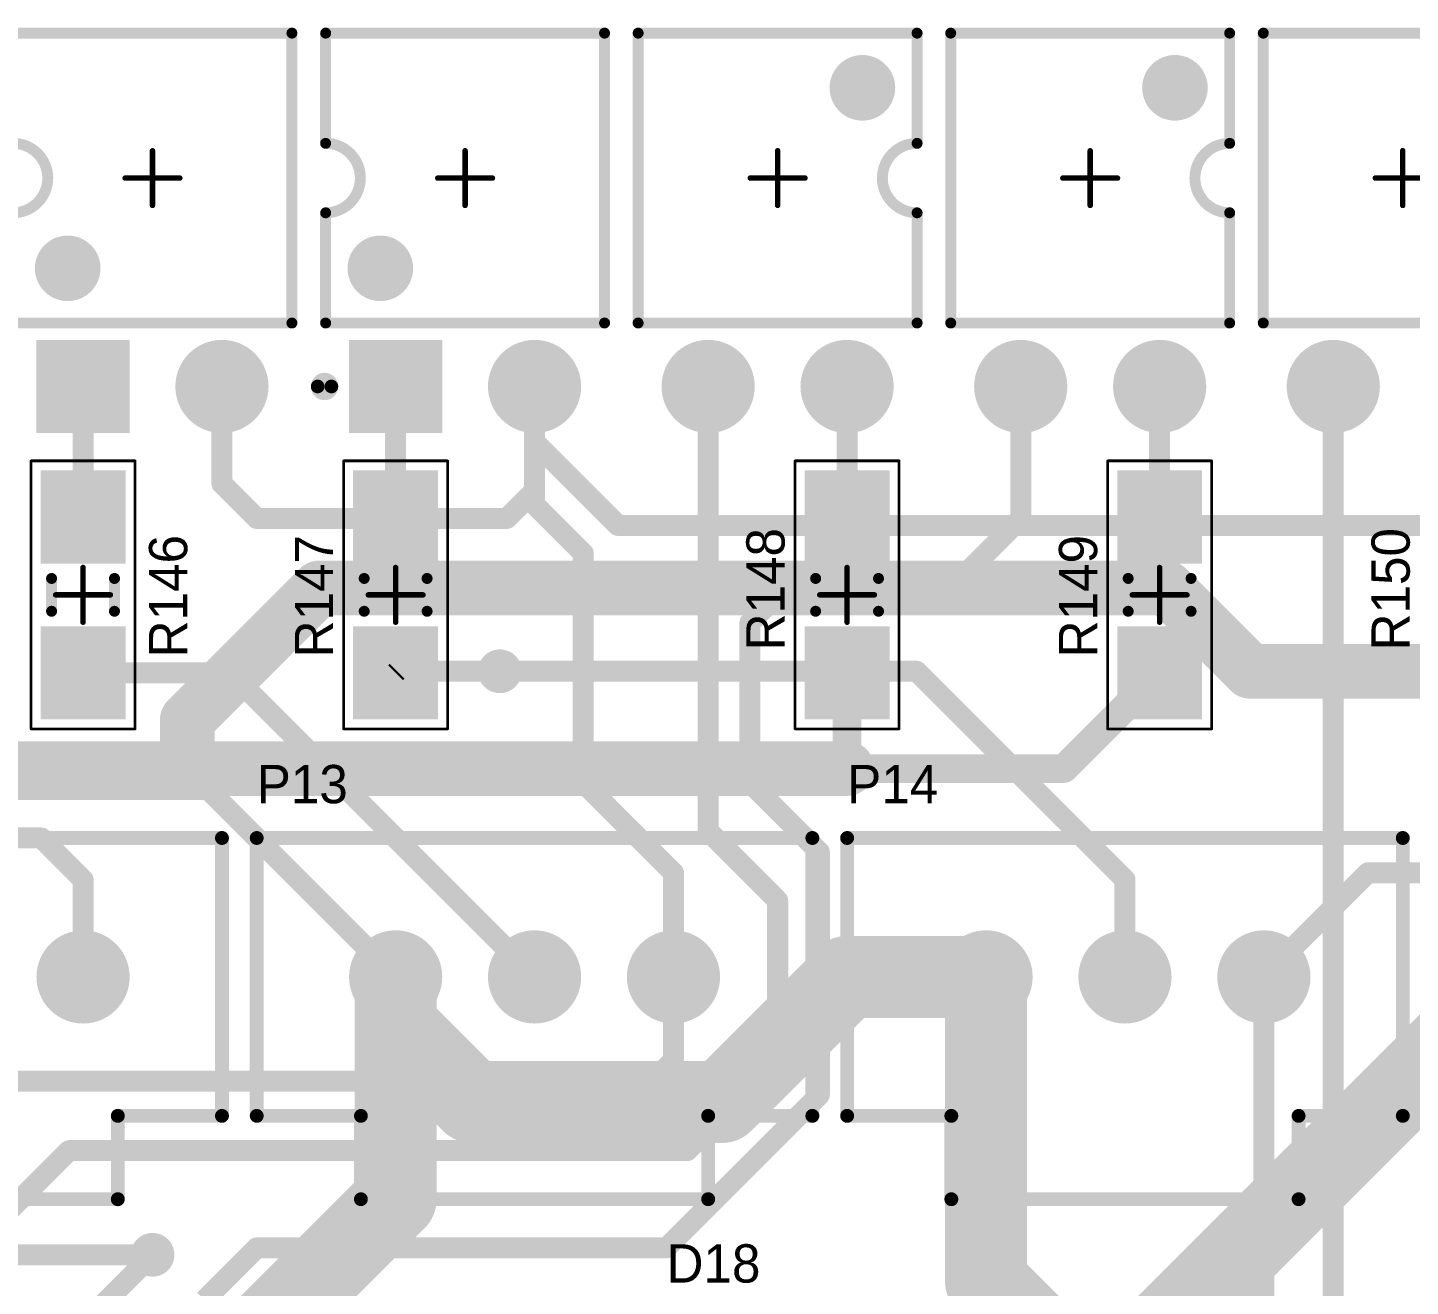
# Model space of a CAD drawing. Header units: millimetres. Extents: x 37 to 246, y 26 to 184.
# Drawn here: x 104.4 to 129.68, y 68 to 91.01 of the extents above; entities that cross this region are included whole.
import ezdxf

# ---------------------------------------------------------------- set-up
doc = ezdxf.new("R2010")
doc.units = ezdxf.units.MM
for name, color, linetype in [('BottomLayer', 5, 'Continuous'), ('BottomSolder', 6, 'Continuous'), ('Mechanical15', 56, 'Continuous'), ('MultiLayer', 9, 'Continuous'), ('PadHoleLayer', 156, 'Continuous'), ('TopLayer', 1, 'Continuous'), ('TopOverlay', 2, 'Continuous'), ('TopPaste', 8, 'Continuous'), ('TopSolder', 216, 'Continuous'), ('ViaHoleLayer', 16, 'Continuous')]:
    doc.layers.add(name, color=color, linetype=linetype)

msp = doc.modelspace()

# ---------------------------------------------------------------- linework, layer by layer
at = {"layer": 'BottomLayer'}
for points, const_width in [([(107.574, 84.455, 1), (108.324, 84.455, 1)], 0.75), ([(113.29, 84.455, 1), (114.04, 84.455, 1)], 0.75), ([(116.464, 84.455, 1), (117.214, 84.455, 1)], 0.75), ([(119.004, 84.455, 1), (119.754, 84.455, 1)], 0.75), ([(122.179, 84.455, 1), (122.929, 84.455, 1)], 0.75), ([(124.719, 84.455, 1), (125.469, 84.455, 1)], 0.75), ([(127.894, 84.455, 1), (128.644, 84.455, 1)], 0.75), ([(107.853, 84.455, 1), (108.045, 84.455, 1)], 0.192), ([(113.569, 84.455, 1), (113.761, 84.455, 1)], 0.192), ([(113.569, 83.439, 1), (113.761, 83.439, 1)], 0.192), ([(113.569, 83.439, 1), (113.761, 83.439, 1)], 0.192), ([(113.569, 83.439, 1), (113.761, 83.439, 1)], 0.192), ([(107.853, 82.678, 1), (108.045, 82.678, 1)], 0.192), ([(107.853, 82.678, 1), (108.045, 82.678, 1)], 0.192), ([(113.569, 82.55, 1), (113.761, 82.55, 1)], 0.192), ([(113.569, 82.55, 1), (113.761, 82.55, 1)], 0.192), ([(108.489, 82.042, 1), (108.681, 82.042, 1)], 0.192), ([(108.489, 82.042, 1), (108.681, 82.042, 1)], 0.192), ([(113.061, 82.042, 1), (113.253, 82.042, 1)], 0.192), ([(113.061, 82.042, 1), (113.253, 82.042, 1)], 0.192), ([(115.093, 81.915, 1), (115.285, 81.915, 1)], 0.192), ([(115.093, 81.915, 1), (115.285, 81.915, 1)], 0.192), ([(109.478, 80.772, 1), (109.978, 80.772, 1)], 0.5), ([(109.478, 80.772, 1), (109.978, 80.772, 1)], 0.5), ([(124.972, 80.772, 1), (125.472, 80.772, 1)], 0.5), ([(124.972, 80.772, 1), (125.472, 80.772, 1)], 0.5), ([(112.83, 79.248, 1), (113.23, 79.248, 1)], 0.4), ([(126.496, 79.248, 1), (126.996, 79.248, 1)], 0.5), ([(126.496, 79.248, 1), (126.996, 79.248, 1)], 0.5), ([(112.934, 79.248, 1), (113.126, 79.248, 1)], 0.192), ([(120.554, 79.248, 1), (120.746, 79.248, 1)], 0.192), ([(120.554, 79.248, 1), (120.746, 79.248, 1)], 0.192), ([(107.065, 78.359, 1), (107.565, 78.359, 1)], 0.5), ([(107.065, 78.359, 1), (107.565, 78.359, 1)], 0.5), ([(107.065, 77.47, 1), (107.565, 77.47, 1)], 0.5), ([(107.065, 77.47, 1), (107.565, 77.47, 1)], 0.5), ([(107.065, 77.47, 1), (107.565, 77.47, 1)], 0.5), ([(119.13, 77.47, 1), (119.63, 77.47, 1)], 0.5), ([(119.18, 77.47, 1), (119.58, 77.47, 1)], 0.4), ([(124.364, 75.438, 1), (124.556, 75.438, 1)], 0.192), ([(124.364, 75.438, 1), (124.556, 75.438, 1)], 0.192), ([(128.809, 75.565, 1), (129.001, 75.565, 1)], 0.192), ([(128.809, 75.565, 1), (129.001, 75.565, 1)], 0.192), ([(105.035, 73.66, 1), (105.785, 73.66, 1)], 0.75), ([(110.75, 73.66, 1), (111.5, 73.66, 1)], 0.75), ([(110.75, 73.66, 1), (111.5, 73.66, 1)], 0.75), ([(113.29, 73.66, 1), (114.04, 73.66, 1)], 0.75), ([(115.83, 73.66, 1), (116.58, 73.66, 1)], 0.75), ([(119.005, 73.66, 1), (119.755, 73.66, 1)], 0.75), ([(119.005, 73.66, 1), (119.755, 73.66, 1)], 0.75), ([(121.545, 73.66, 1), (122.295, 73.66, 1)], 0.75), ([(121.545, 73.66, 1), (122.295, 73.66, 1)], 0.75), ([(121.545, 73.66, 1), (122.295, 73.66, 1)], 0.75), ([(124.085, 73.66, 1), (124.835, 73.66, 1)], 0.75), ([(126.625, 73.66, 1), (127.375, 73.66, 1)], 0.75), ([(124.364, 73.66, 1), (124.556, 73.66, 1)], 0.192), ([(126.904, 73.66, 1), (127.096, 73.66, 1)], 0.192), ([(110.75, 72.771, 1), (111.5, 72.771, 1)], 0.75), ([(110.75, 72.771, 1), (111.5, 72.771, 1)], 0.75), ([(110.75, 72.771, 1), (111.5, 72.771, 1)], 0.75), ([(112.147, 71.374, 1), (112.897, 71.374, 1)], 0.75), ([(112.147, 71.374, 1), (112.897, 71.374, 1)], 0.75), ([(116.719, 71.374, 1), (117.469, 71.374, 1)], 0.75), ([(116.719, 71.374, 1), (117.469, 71.374, 1)], 0.75), ([(110.75, 69.596, 1), (111.5, 69.596, 1)], 0.75), ([(110.75, 69.596, 1), (111.5, 69.596, 1)], 0.75), ([(106.48, 68.58, 1), (106.88, 68.58, 1)], 0.4), ([(106.584, 68.58, 1), (106.776, 68.58, 1)], 0.192), ([(121.545, 68.095, 1), (122.295, 68.095, 1)], 0.75), ([(121.545, 68.095, 1), (122.295, 68.095, 1)], 0.75)]:
    msp.add_lwpolyline(points, format="xyb", close=True, dxfattribs=dict(at, const_width=const_width))
for points, const_width in [([(107.949, 82.678), (107.949, 84.455)], 0.384), ([(113.665, 83.439), (113.665, 84.455)], 0.384), ([(113.665, 82.55), (113.665, 83.439)], 0.384), ([(113.665, 83.439), (115.189, 81.915)], 0.384), ([(107.949, 82.678), (108.585, 82.042)], 0.384), ([(113.157, 82.042), (113.665, 82.55)], 0.384), ([(108.585, 82.042), (113.157, 82.042)], 0.384), ([(115.189, 81.915), (150.368, 81.915)], 0.384), ([(107.315, 78.359), (109.728, 80.772)], 1), ([(109.728, 80.772), (125.222, 80.772)], 1), ([(125.222, 80.772), (126.746, 79.248)], 1), ([(126.746, 79.248), (132.461, 79.248)], 1), ([(113.03, 79.248), (120.65, 79.248)], 0.384), ([(120.65, 79.248), (124.46, 75.438)], 0.384), ([(107.315, 77.47), (107.315, 78.359)], 1), ([(90.805, 77.47), (107.315, 77.47)], 1), ([(107.315, 77.47), (119.38, 77.47)], 1), ([(124.46, 73.66), (124.46, 75.438)], 0.384), ([(127, 73.66), (128.905, 75.565)], 0.384), ([(128.905, 75.565), (131.445, 75.565)], 0.384), ([(111.125, 72.771), (111.125, 73.66)], 1.5), ([(117.094, 71.374), (119.38, 73.66)], 1.5), ([(119.38, 73.66), (121.92, 73.66)], 1.5), ([(121.92, 68.095), (121.92, 73.66)], 1.5), ([(123.975, 66.04), (131.595, 73.66)], 1.5), ([(111.125, 69.596), (111.125, 72.771)], 1.5), ([(111.125, 72.771), (112.522, 71.374)], 1.5), ([(112.522, 71.374), (117.094, 71.374)], 1.5), ([(107.569, 66.04), (111.125, 69.596)], 1.5), ([(102.87, 68.58), (106.68, 68.58)], 0.384), ([(121.92, 68.095), (123.975, 66.04)], 1.5)]:
    msp.add_lwpolyline(points, dxfattribs=dict(at, const_width=const_width))
for points in [[(106.159, 83.705), (106.159, 85.205), (104.659, 83.705), (104.659, 85.205)], [(111.875, 83.705), (111.875, 85.205), (110.375, 83.705), (110.375, 85.205)]]:
    msp.add_solid(points, dxfattribs=at)
at = {"layer": 'BottomSolder', "const_width": 0.852}
for points in [[(107.523, 84.455, 1), (108.375, 84.455, 1)], [(113.239, 84.455, 1), (114.091, 84.455, 1)], [(116.413, 84.455, 1), (117.265, 84.455, 1)], [(118.953, 84.455, 1), (119.805, 84.455, 1)], [(122.128, 84.455, 1), (122.98, 84.455, 1)], [(124.668, 84.455, 1), (125.52, 84.455, 1)], [(127.843, 84.455, 1), (128.695, 84.455, 1)], [(104.984, 73.66, 1), (105.836, 73.66, 1)], [(110.699, 73.66, 1), (111.551, 73.66, 1)], [(113.239, 73.66, 1), (114.091, 73.66, 1)], [(115.779, 73.66, 1), (116.631, 73.66, 1)], [(121.494, 73.66, 1), (122.346, 73.66, 1)], [(124.034, 73.66, 1), (124.886, 73.66, 1)], [(126.574, 73.66, 1), (127.426, 73.66, 1)]]:
    msp.add_lwpolyline(points, format="xyb", close=True, dxfattribs=at)
at = {"layer": 'BottomSolder'}
for points in [[(106.261, 83.603), (106.261, 85.307), (104.558, 83.603), (104.558, 85.307)], [(111.977, 83.603), (111.977, 85.307), (110.273, 83.603), (110.273, 85.307)]]:
    msp.add_solid(points, dxfattribs=at)
at = {"layer": 'Mechanical15'}
for points, const_width in [([(106.679, 87.765), (106.679, 88.765)], 0.1), ([(112.395, 87.765), (112.395, 88.765)], 0.1), ([(118.109, 87.765), (118.109, 88.765)], 0.1), ([(123.824, 87.765), (123.824, 88.765)], 0.1), ([(129.539, 87.765), (129.539, 88.765)], 0.1), ([(106.179, 88.265), (107.179, 88.265)], 0.1), ([(111.895, 88.265), (112.895, 88.265)], 0.1), ([(117.609, 88.265), (118.609, 88.265)], 0.1), ([(123.324, 88.265), (124.324, 88.265)], 0.1), ([(129.039, 88.265), (130.039, 88.265)], 0.1), ([(104.459, 83.095), (106.359, 83.095)], 0.05), ([(104.459, 78.195), (104.459, 83.095)], 0.05), ([(106.359, 78.195), (106.359, 83.095)], 0.05), ([(110.175, 83.095), (112.075, 83.095)], 0.05), ([(110.175, 78.195), (110.175, 83.095)], 0.05), ([(112.075, 78.195), (112.075, 83.095)], 0.05), ([(118.429, 78.195), (118.429, 83.095)], 0.05), ([(118.429, 83.095), (120.329, 83.095)], 0.05), ([(120.329, 78.195), (120.329, 83.095)], 0.05), ([(124.144, 78.195), (124.144, 83.095)], 0.05), ([(124.144, 83.095), (126.044, 83.095)], 0.05), ([(126.044, 78.195), (126.044, 83.095)], 0.05), ([(105.409, 80.145), (105.409, 81.145)], 0.1), ([(111.125, 80.145), (111.125, 81.145)], 0.1), ([(119.379, 80.145), (119.379, 81.145)], 0.1), ([(125.094, 80.145), (125.094, 81.145)], 0.1), ([(104.909, 80.645), (105.909, 80.645)], 0.1), ([(110.625, 80.645), (111.625, 80.645)], 0.1), ([(118.879, 80.645), (119.879, 80.645)], 0.1), ([(124.594, 80.645), (125.594, 80.645)], 0.1), ([(104.459, 78.195), (106.359, 78.195)], 0.05), ([(110.175, 78.195), (112.075, 78.195)], 0.05), ([(118.429, 78.195), (120.329, 78.195)], 0.05), ([(124.144, 78.195), (126.044, 78.195)], 0.05)]:
    msp.add_lwpolyline(points, dxfattribs=dict(at, const_width=const_width))
for points, const_width in [([(106.654, 88.765, 1), (106.704, 88.765, 1)], 0.05), ([(112.37, 88.765, 1), (112.42, 88.765, 1)], 0.05), ([(118.084, 88.765, 1), (118.134, 88.765, 1)], 0.05), ([(123.799, 88.765, 1), (123.849, 88.765, 1)], 0.05), ([(129.514, 88.765, 1), (129.564, 88.765, 1)], 0.05), ([(106.154, 88.265, 1), (106.204, 88.265, 1)], 0.05), ([(107.154, 88.265, 1), (107.204, 88.265, 1)], 0.05), ([(111.87, 88.265, 1), (111.92, 88.265, 1)], 0.05), ([(112.87, 88.265, 1), (112.92, 88.265, 1)], 0.05), ([(117.584, 88.265, 1), (117.634, 88.265, 1)], 0.05), ([(118.584, 88.265, 1), (118.634, 88.265, 1)], 0.05), ([(123.299, 88.265, 1), (123.349, 88.265, 1)], 0.05), ([(124.299, 88.265, 1), (124.349, 88.265, 1)], 0.05), ([(129.014, 88.265, 1), (129.064, 88.265, 1)], 0.05), ([(106.654, 87.765, 1), (106.704, 87.765, 1)], 0.05), ([(112.37, 87.765, 1), (112.42, 87.765, 1)], 0.05), ([(118.084, 87.765, 1), (118.134, 87.765, 1)], 0.05), ([(123.799, 87.765, 1), (123.849, 87.765, 1)], 0.05), ([(129.514, 87.765, 1), (129.564, 87.765, 1)], 0.05), ([(104.447, 83.095, 1), (104.472, 83.095, 1)], 0.025), ([(104.447, 83.095, 1), (104.472, 83.095, 1)], 0.025), ([(106.347, 83.095, 1), (106.372, 83.095, 1)], 0.025), ([(106.347, 83.095, 1), (106.372, 83.095, 1)], 0.025), ([(110.163, 83.095, 1), (110.187, 83.095, 1)], 0.025), ([(110.163, 83.095, 1), (110.187, 83.095, 1)], 0.025), ([(112.063, 83.095, 1), (112.087, 83.095, 1)], 0.025), ([(112.063, 83.095, 1), (112.087, 83.095, 1)], 0.025), ([(118.417, 83.095, 1), (118.442, 83.095, 1)], 0.025), ([(118.417, 83.095, 1), (118.442, 83.095, 1)], 0.025), ([(120.317, 83.095, 1), (120.342, 83.095, 1)], 0.025), ([(120.317, 83.095, 1), (120.342, 83.095, 1)], 0.025), ([(124.132, 83.095, 1), (124.157, 83.095, 1)], 0.025), ([(124.132, 83.095, 1), (124.157, 83.095, 1)], 0.025), ([(126.032, 83.095, 1), (126.057, 83.095, 1)], 0.025), ([(126.032, 83.095, 1), (126.057, 83.095, 1)], 0.025), ([(105.384, 81.145, 1), (105.434, 81.145, 1)], 0.05), ([(111.1, 81.145, 1), (111.15, 81.145, 1)], 0.05), ([(119.354, 81.145, 1), (119.404, 81.145, 1)], 0.05), ([(125.069, 81.145, 1), (125.119, 81.145, 1)], 0.05), ([(104.884, 80.645, 1), (104.934, 80.645, 1)], 0.05), ([(105.884, 80.645, 1), (105.934, 80.645, 1)], 0.05), ([(110.6, 80.645, 1), (110.65, 80.645, 1)], 0.05), ([(111.6, 80.645, 1), (111.65, 80.645, 1)], 0.05), ([(118.854, 80.645, 1), (118.904, 80.645, 1)], 0.05), ([(119.854, 80.645, 1), (119.904, 80.645, 1)], 0.05), ([(124.569, 80.645, 1), (124.619, 80.645, 1)], 0.05), ([(125.569, 80.645, 1), (125.619, 80.645, 1)], 0.05), ([(105.384, 80.145, 1), (105.434, 80.145, 1)], 0.05), ([(111.1, 80.145, 1), (111.15, 80.145, 1)], 0.05), ([(119.354, 80.145, 1), (119.404, 80.145, 1)], 0.05), ([(125.069, 80.145, 1), (125.119, 80.145, 1)], 0.05), ([(104.447, 78.195, 1), (104.472, 78.195, 1)], 0.025), ([(104.447, 78.195, 1), (104.472, 78.195, 1)], 0.025), ([(106.347, 78.195, 1), (106.372, 78.195, 1)], 0.025), ([(106.347, 78.195, 1), (106.372, 78.195, 1)], 0.025), ([(110.163, 78.195, 1), (110.187, 78.195, 1)], 0.025), ([(110.163, 78.195, 1), (110.187, 78.195, 1)], 0.025), ([(112.063, 78.195, 1), (112.087, 78.195, 1)], 0.025), ([(112.063, 78.195, 1), (112.087, 78.195, 1)], 0.025), ([(118.417, 78.195, 1), (118.442, 78.195, 1)], 0.025), ([(118.417, 78.195, 1), (118.442, 78.195, 1)], 0.025), ([(120.317, 78.195, 1), (120.342, 78.195, 1)], 0.025), ([(120.317, 78.195, 1), (120.342, 78.195, 1)], 0.025), ([(124.132, 78.195, 1), (124.157, 78.195, 1)], 0.025), ([(124.132, 78.195, 1), (124.157, 78.195, 1)], 0.025), ([(126.032, 78.195, 1), (126.057, 78.195, 1)], 0.025), ([(126.032, 78.195, 1), (126.057, 78.195, 1)], 0.025)]:
    msp.add_lwpolyline(points, format="xyb", close=True, dxfattribs=dict(at, const_width=const_width))
at = {"layer": 'MultiLayer', "const_width": 0.4}
for points in [[(112.83, 79.248, 1), (113.23, 79.248, 1)], [(119.18, 77.47, 1), (119.58, 77.47, 1)], [(106.48, 68.58, 1), (106.88, 68.58, 1)]]:
    msp.add_lwpolyline(points, format="xyb", close=True, dxfattribs=at)
at = {"layer": 'PadHoleLayer'}
for points, const_width in [([(105.184, 84.455, 1), (105.634, 84.455, 1)], 0.45), ([(107.724, 84.455, 1), (108.174, 84.455, 1)], 0.45), ([(110.9, 84.455, 1), (111.35, 84.455, 1)], 0.45), ([(113.44, 84.455, 1), (113.89, 84.455, 1)], 0.45), ([(116.614, 84.455, 1), (117.064, 84.455, 1)], 0.45), ([(119.154, 84.455, 1), (119.604, 84.455, 1)], 0.45), ([(122.329, 84.455, 1), (122.779, 84.455, 1)], 0.45), ([(124.869, 84.455, 1), (125.319, 84.455, 1)], 0.45), ([(128.044, 84.455, 1), (128.494, 84.455, 1)], 0.45), ([(105.16, 73.66, 1), (105.66, 73.66, 1)], 0.5), ([(110.875, 73.66, 1), (111.375, 73.66, 1)], 0.5), ([(113.415, 73.66, 1), (113.915, 73.66, 1)], 0.5), ([(115.955, 73.66, 1), (116.455, 73.66, 1)], 0.5), ([(121.67, 73.66, 1), (122.17, 73.66, 1)], 0.5), ([(124.21, 73.66, 1), (124.71, 73.66, 1)], 0.5), ([(126.75, 73.66, 1), (127.25, 73.66, 1)], 0.5)]:
    msp.add_lwpolyline(points, format="xyb", close=True, dxfattribs=dict(at, const_width=const_width))
at = {"layer": 'TopLayer'}
for points, const_width in [([(107.574, 84.455, 1), (108.324, 84.455, 1)], 0.75), ([(113.29, 84.455, 1), (114.04, 84.455, 1)], 0.75), ([(116.464, 84.455, 1), (117.214, 84.455, 1)], 0.75), ([(119.004, 84.455, 1), (119.754, 84.455, 1)], 0.75), ([(122.179, 84.455, 1), (122.929, 84.455, 1)], 0.75), ([(124.719, 84.455, 1), (125.469, 84.455, 1)], 0.75), ([(127.894, 84.455, 1), (128.644, 84.455, 1)], 0.75), ([(105.313, 84.455, 1), (105.505, 84.455, 1)], 0.192), ([(111.029, 84.455, 1), (111.221, 84.455, 1)], 0.192), ([(113.569, 84.455, 1), (113.761, 84.455, 1)], 0.192), ([(116.743, 84.455, 1), (116.935, 84.455, 1)], 0.192), ([(119.283, 84.455, 1), (119.475, 84.455, 1)], 0.192), ([(122.458, 84.455, 1), (122.65, 84.455, 1)], 0.192), ([(124.998, 84.455, 1), (125.19, 84.455, 1)], 0.192), ([(128.173, 84.455, 1), (128.365, 84.455, 1)], 0.192), ([(113.569, 82.296, 1), (113.761, 82.296, 1)], 0.192), ([(113.569, 82.296, 1), (113.761, 82.296, 1)], 0.192), ([(105.313, 82.07, 1), (105.505, 82.07, 1)], 0.192), ([(111.029, 82.07, 1), (111.221, 82.07, 1)], 0.192), ([(119.283, 82.07, 1), (119.475, 82.07, 1)], 0.192), ([(122.458, 82.041, 1), (122.65, 82.041, 1)], 0.192), ([(122.458, 82.041, 1), (122.65, 82.041, 1)], 0.192), ([(124.998, 82.07, 1), (125.19, 82.07, 1)], 0.192), ([(114.458, 81.407, 1), (114.65, 81.407, 1)], 0.192), ([(114.458, 81.407, 1), (114.65, 81.407, 1)], 0.192), ([(118.014, 80.645, 1), (118.206, 80.645, 1)], 0.192), ([(118.014, 80.645, 1), (118.206, 80.645, 1)], 0.192), ([(121.062, 80.645, 1), (121.254, 80.645, 1)], 0.192), ([(121.062, 80.645, 1), (121.254, 80.645, 1)], 0.192), ([(117.506, 80.137, 1), (117.698, 80.137, 1)], 0.192), ([(117.506, 80.137, 1), (117.698, 80.137, 1)], 0.192), ([(112.83, 79.248, 1), (113.23, 79.248, 1)], 0.4), ([(105.313, 79.22, 1), (105.505, 79.22, 1)], 0.192), ([(108.009, 79.22, 1), (108.201, 79.22, 1)], 0.192), ([(108.009, 79.22, 1), (108.201, 79.22, 1)], 0.192), ([(111.029, 79.22, 1), (111.221, 79.22, 1)], 0.192), ([(111.057, 79.248, 1), (111.249, 79.248, 1)], 0.192), ([(111.057, 79.248, 1), (111.249, 79.248, 1)], 0.192), ([(112.934, 79.248, 1), (113.126, 79.248, 1)], 0.192), ([(119.248, 79.22, 1), (119.51, 79.22, 1)], 0.262), ([(119.249, 79.219, 1), (119.511, 79.219, 1)], 0.262), ([(119.249, 79.219, 1), (119.511, 79.219, 1)], 0.262), ([(124.963, 79.22, 1), (125.225, 79.22, 1)], 0.262), ([(119.18, 77.47, 1), (119.58, 77.47, 1)], 0.4), ([(119.249, 77.47, 1), (119.511, 77.47, 1)], 0.262), ([(119.249, 77.47, 1), (119.511, 77.47, 1)], 0.262), ([(123.213, 77.47, 1), (123.475, 77.47, 1)], 0.262), ([(123.213, 77.47, 1), (123.475, 77.47, 1)], 0.262), ([(114.458, 77.216, 1), (114.65, 77.216, 1)], 0.192), ([(114.458, 77.216, 1), (114.65, 77.216, 1)], 0.192), ([(117.506, 77.216, 1), (117.698, 77.216, 1)], 0.192), ([(117.506, 77.216, 1), (117.698, 77.216, 1)], 0.192), ([(107.6, 77.089, 1), (107.792, 77.089, 1)], 0.192), ([(107.6, 77.089, 1), (107.792, 77.089, 1)], 0.192), ([(104.552, 76.2, 1), (104.744, 76.2, 1)], 0.192), ([(104.552, 76.2, 1), (104.744, 76.2, 1)], 0.192), ([(116.743, 76.328, 1), (116.935, 76.328, 1)], 0.192), ([(116.743, 76.328, 1), (116.935, 76.328, 1)], 0.192), ([(118.776, 75.946, 1), (118.968, 75.946, 1)], 0.192), ([(118.776, 75.946, 1), (118.968, 75.946, 1)], 0.192), ([(105.314, 75.438, 1), (105.506, 75.438, 1)], 0.192), ([(105.314, 75.438, 1), (105.506, 75.438, 1)], 0.192), ([(116.109, 75.565, 1), (116.301, 75.565, 1)], 0.192), ([(116.109, 75.565, 1), (116.301, 75.565, 1)], 0.192), ([(118.014, 75.057, 1), (118.206, 75.057, 1)], 0.192), ([(118.014, 75.057, 1), (118.206, 75.057, 1)], 0.192), ([(105.035, 73.66, 1), (105.785, 73.66, 1)], 0.75), ([(110.75, 73.66, 1), (111.5, 73.66, 1)], 0.75), ([(113.29, 73.66, 1), (114.04, 73.66, 1)], 0.75), ([(115.83, 73.66, 1), (116.58, 73.66, 1)], 0.75), ([(121.545, 73.66, 1), (122.295, 73.66, 1)], 0.75), ([(124.085, 73.66, 1), (124.835, 73.66, 1)], 0.75), ([(126.625, 73.66, 1), (127.375, 73.66, 1)], 0.75), ([(105.314, 73.66, 1), (105.506, 73.66, 1)], 0.192), ([(111.029, 73.66, 1), (111.221, 73.66, 1)], 0.192), ([(113.569, 73.66, 1), (113.761, 73.66, 1)], 0.192), ([(116.109, 73.66, 1), (116.301, 73.66, 1)], 0.192), ([(116.109, 73.66, 1), (116.301, 73.66, 1)], 0.192), ([(126.904, 73.66, 1), (127.096, 73.66, 1)], 0.192), ([(116.109, 72.136, 1), (116.301, 72.136, 1)], 0.192), ([(116.109, 72.136, 1), (116.301, 72.136, 1)], 0.192), ([(118.014, 72.136, 1), (118.206, 72.136, 1)], 0.192), ([(118.014, 72.136, 1), (118.206, 72.136, 1)], 0.192), ([(115.728, 71.755, 1), (115.92, 71.755, 1)], 0.192), ([(115.728, 71.755, 1), (115.92, 71.755, 1)], 0.192), ([(118.776, 71.501, 1), (118.968, 71.501, 1)], 0.192), ([(118.776, 71.501, 1), (118.968, 71.501, 1)], 0.192), ([(105.06, 70.485, 1), (105.252, 70.485, 1)], 0.192), ([(105.06, 70.485, 1), (105.252, 70.485, 1)], 0.192), ([(116.363, 70.485, 1), (116.555, 70.485, 1)], 0.192), ([(116.363, 70.485, 1), (116.555, 70.485, 1)], 0.192), ([(106.48, 68.58, 1), (106.88, 68.58, 1)], 0.4), ([(106.584, 68.58, 1), (106.776, 68.58, 1)], 0.192), ([(108.489, 68.707, 1), (108.681, 68.707, 1)], 0.192), ([(108.489, 68.707, 1), (108.681, 68.707, 1)], 0.192), ([(115.982, 68.707, 1), (116.174, 68.707, 1)], 0.192), ([(115.982, 68.707, 1), (116.174, 68.707, 1)], 0.192)]:
    msp.add_lwpolyline(points, format="xyb", close=True, dxfattribs=dict(at, const_width=const_width))
for points, const_width in [([(105.409, 82.07), (105.409, 84.455)], 0.384), ([(111.125, 82.07), (111.125, 84.455)], 0.384), ([(113.665, 82.296), (113.665, 84.455)], 0.384), ([(116.839, 76.328), (116.839, 84.455)], 0.384), ([(119.379, 82.07), (119.379, 84.455)], 0.384), ([(122.554, 82.041), (122.554, 84.455)], 0.384), ([(125.094, 82.07), (125.094, 84.455)], 0.384), ([(128.269, 54.863), (128.269, 84.455)], 0.384), ([(113.665, 82.296), (114.554, 81.407)], 0.384), ([(121.158, 80.645), (122.554, 82.041)], 0.384), ([(114.554, 77.216), (114.554, 81.407)], 0.384), ([(117.602, 80.137), (118.11, 80.645)], 0.384), ([(118.11, 80.645), (121.158, 80.645)], 0.384), ([(117.602, 77.216), (117.602, 80.137)], 0.384), ([(105.409, 79.22), (108.105, 79.22)], 0.384), ([(108.105, 79.22), (113.665, 73.66)], 0.384), ([(111.125, 79.22), (111.153, 79.248)], 0.384), ([(111.153, 79.248), (113.03, 79.248)], 0.384), ([(119.379, 79.22), (119.38, 79.219)], 0.524), ([(119.38, 77.47), (119.38, 79.219)], 0.524), ([(123.344, 77.47), (125.094, 79.22)], 0.524), ([(119.38, 77.47), (123.344, 77.47)], 0.524), ([(114.554, 77.216), (116.205, 75.565)], 0.384), ([(117.602, 77.216), (118.872, 75.946)], 0.384), ([(103.251, 77.089), (107.696, 77.089)], 0.384), ([(107.696, 77.089), (111.125, 73.66)], 0.384), ([(101.346, 76.2), (104.648, 76.2)], 0.384), ([(104.648, 76.2), (105.41, 75.438)], 0.384), ([(116.839, 76.328), (118.11, 75.057)], 0.384), ([(118.872, 71.501), (118.872, 75.946)], 0.384), ([(105.41, 73.66), (105.41, 75.438)], 0.384), ([(116.205, 73.66), (116.205, 75.565)], 0.384), ([(118.11, 72.136), (118.11, 75.057)], 0.384), ([(116.205, 72.136), (116.205, 73.66)], 0.384), ([(127, 54.102), (127, 73.66)], 0.384), ([(115.824, 71.755), (116.205, 72.136)], 0.384), ([(116.459, 70.485), (118.11, 72.136)], 0.384), ([(99.822, 71.755), (115.824, 71.755)], 0.384), ([(116.078, 68.707), (118.872, 71.501)], 0.384), ([(103.378, 68.707), (105.156, 70.485)], 0.384), ([(105.156, 70.485), (116.459, 70.485)], 0.384), ([(105.73, 67.63), (106.68, 68.58)], 0.384), ([(107.63, 67.752), (108.585, 68.707)], 0.384), ([(108.585, 68.707), (116.078, 68.707)], 0.384)]:
    msp.add_lwpolyline(points, dxfattribs=dict(at, const_width=const_width))
for points in [[(106.159, 83.705), (106.159, 85.205), (104.659, 83.705), (104.659, 85.205)], [(111.875, 83.705), (111.875, 85.205), (110.375, 83.705), (110.375, 85.205)], [(104.734, 81.32), (106.084, 81.32), (104.734, 82.82), (106.084, 82.82)], [(110.45, 81.32), (111.8, 81.32), (110.45, 82.82), (111.8, 82.82)], [(118.704, 81.32), (120.054, 81.32), (118.704, 82.82), (120.054, 82.82)], [(124.419, 81.32), (125.769, 81.32), (124.419, 82.82), (125.769, 82.82)], [(104.734, 78.47), (106.084, 78.47), (104.734, 79.97), (106.084, 79.97)], [(110.45, 78.47), (111.8, 78.47), (110.45, 79.97), (111.8, 79.97)], [(118.704, 78.47), (120.054, 78.47), (118.704, 79.97), (120.054, 79.97)], [(124.419, 78.47), (125.769, 78.47), (124.419, 79.97), (125.769, 79.97)]]:
    msp.add_solid(points, dxfattribs=at)
at = {"layer": 'TopOverlay'}
for points, const_width in [([(104.129, 90.915), (109.229, 90.915)], 0.2), ([(109.229, 85.615), (109.229, 90.915)], 0.2), ([(109.845, 88.9), (109.845, 90.915)], 0.2), ([(109.845, 90.915), (114.945, 90.915)], 0.2), ([(114.945, 85.615), (114.945, 90.915)], 0.2), ([(115.559, 90.915), (120.659, 90.915)], 0.2), ([(115.559, 85.615), (115.559, 90.915)], 0.2), ([(120.659, 88.9), (120.659, 90.915)], 0.2), ([(121.274, 90.915), (126.374, 90.915)], 0.2), ([(121.274, 85.615), (121.274, 90.915)], 0.2), ([(126.374, 88.9), (126.374, 90.915)], 0.2), ([(126.989, 90.915), (132.089, 90.915)], 0.2), ([(126.989, 85.615), (126.989, 90.915)], 0.2), ([(109.845, 85.615), (109.845, 87.63)], 0.2), ([(120.659, 85.615), (120.659, 87.63)], 0.2), ([(126.374, 85.615), (126.374, 87.63)], 0.2), ([(104.129, 85.615), (109.229, 85.615)], 0.2), ([(109.845, 85.615), (114.945, 85.615)], 0.2), ([(115.559, 85.615), (120.659, 85.615)], 0.2), ([(121.274, 85.615), (126.374, 85.615)], 0.2), ([(126.989, 85.615), (132.089, 85.615)], 0.2), ([(104.834, 80.345), (104.834, 80.945)], 0.2), ([(105.984, 80.345), (105.984, 80.945)], 0.2), ([(110.55, 80.345), (110.55, 80.945)], 0.2), ([(111.7, 80.345), (111.7, 80.945)], 0.2), ([(118.804, 80.345), (118.804, 80.945)], 0.2), ([(119.954, 80.345), (119.954, 80.945)], 0.2), ([(124.519, 80.345), (124.519, 80.945)], 0.2), ([(125.669, 80.345), (125.669, 80.945)], 0.2), ([(97.79, 76.2), (107.95, 76.2)], 0.254), ([(107.95, 71.12), (107.95, 76.2)], 0.254), ([(108.585, 71.12), (108.585, 76.2)], 0.254), ([(108.585, 76.2), (118.745, 76.2)], 0.254), ([(118.745, 71.12), (118.745, 76.2)], 0.254), ([(119.38, 71.12), (119.38, 76.2)], 0.254), ([(119.38, 76.2), (129.54, 76.2)], 0.254), ([(129.54, 71.12), (129.54, 76.2)], 0.254), ([(106.045, 71.12), (107.95, 71.12)], 0.254), ([(106.045, 69.596), (106.045, 71.12)], 0.254), ([(108.585, 71.12), (110.49, 71.12)], 0.254), ([(110.49, 69.596), (110.49, 71.12)], 0.254), ([(116.84, 69.596), (116.84, 71.12)], 0.254), ([(116.84, 71.12), (118.745, 71.12)], 0.254), ([(119.38, 71.12), (121.285, 71.12)], 0.254), ([(121.285, 69.596), (121.285, 71.12)], 0.254), ([(127.635, 69.596), (127.635, 71.12)], 0.254), ([(127.635, 71.12), (129.54, 71.12)], 0.254), ([(99.695, 69.596), (106.045, 69.596)], 0.254), ([(110.49, 69.596), (116.84, 69.596)], 0.254), ([(121.285, 69.596), (127.635, 69.596)], 0.254)]:
    msp.add_lwpolyline(points, dxfattribs=dict(at, const_width=const_width))
for points, const_width in [([(109.179, 90.915, 1), (109.279, 90.915, 1)], 0.1), ([(109.179, 90.915, 1), (109.279, 90.915, 1)], 0.1), ([(109.795, 90.915, 1), (109.895, 90.915, 1)], 0.1), ([(109.795, 90.915, 1), (109.895, 90.915, 1)], 0.1), ([(114.895, 90.915, 1), (114.995, 90.915, 1)], 0.1), ([(114.895, 90.915, 1), (114.995, 90.915, 1)], 0.1), ([(115.509, 90.915, 1), (115.609, 90.915, 1)], 0.1), ([(115.509, 90.915, 1), (115.609, 90.915, 1)], 0.1), ([(120.609, 90.915, 1), (120.709, 90.915, 1)], 0.1), ([(120.609, 90.915, 1), (120.709, 90.915, 1)], 0.1), ([(121.224, 90.915, 1), (121.324, 90.915, 1)], 0.1), ([(121.224, 90.915, 1), (121.324, 90.915, 1)], 0.1), ([(126.324, 90.915, 1), (126.424, 90.915, 1)], 0.1), ([(126.324, 90.915, 1), (126.424, 90.915, 1)], 0.1), ([(126.939, 90.915, 1), (127.039, 90.915, 1)], 0.1), ([(126.939, 90.915, 1), (127.039, 90.915, 1)], 0.1), ([(119.959, 89.915, 1), (119.359, 89.915, 1)], 0.6), ([(125.674, 89.915, 1), (125.074, 89.915, 1)], 0.6), ([(119.209, 89.915, 1), (119.509, 89.915, 1)], 0.3), ([(119.809, 89.915, 1), (120.109, 89.915, 1)], 0.3), ([(124.924, 89.915, 1), (125.224, 89.915, 1)], 0.3), ([(125.524, 89.915, 1), (125.824, 89.915, 1)], 0.3), ([(109.795, 88.9, 1), (109.895, 88.9, 1)], 0.1), ([(109.795, 88.9, 1), (109.895, 88.9, 1)], 0.1), ([(120.609, 88.9, 1), (120.709, 88.9, 1)], 0.1), ([(120.609, 88.9, 1), (120.709, 88.9, 1)], 0.1), ([(126.324, 88.9, 1), (126.424, 88.9, 1)], 0.1), ([(126.324, 88.9, 1), (126.424, 88.9, 1)], 0.1), ([(109.795, 87.63, 1), (109.895, 87.63, 1)], 0.1), ([(109.795, 87.63, 1), (109.895, 87.63, 1)], 0.1), ([(120.609, 87.63, 1), (120.709, 87.63, 1)], 0.1), ([(120.609, 87.63, 1), (120.709, 87.63, 1)], 0.1), ([(126.324, 87.63, 1), (126.424, 87.63, 1)], 0.1), ([(126.324, 87.63, 1), (126.424, 87.63, 1)], 0.1), ([(105.429, 86.615, 1), (104.829, 86.615, 1)], 0.6), ([(111.145, 86.615, 1), (110.545, 86.615, 1)], 0.6), ([(104.679, 86.615, 1), (104.979, 86.615, 1)], 0.3), ([(105.279, 86.615, 1), (105.579, 86.615, 1)], 0.3), ([(110.395, 86.615, 1), (110.695, 86.615, 1)], 0.3), ([(110.995, 86.615, 1), (111.295, 86.615, 1)], 0.3), ([(109.179, 85.615, 1), (109.279, 85.615, 1)], 0.1), ([(109.179, 85.615, 1), (109.279, 85.615, 1)], 0.1), ([(109.795, 85.615, 1), (109.895, 85.615, 1)], 0.1), ([(109.795, 85.615, 1), (109.895, 85.615, 1)], 0.1), ([(114.895, 85.615, 1), (114.995, 85.615, 1)], 0.1), ([(114.895, 85.615, 1), (114.995, 85.615, 1)], 0.1), ([(115.509, 85.615, 1), (115.609, 85.615, 1)], 0.1), ([(115.509, 85.615, 1), (115.609, 85.615, 1)], 0.1), ([(120.609, 85.615, 1), (120.709, 85.615, 1)], 0.1), ([(120.609, 85.615, 1), (120.709, 85.615, 1)], 0.1), ([(121.224, 85.615, 1), (121.324, 85.615, 1)], 0.1), ([(121.224, 85.615, 1), (121.324, 85.615, 1)], 0.1), ([(126.324, 85.615, 1), (126.424, 85.615, 1)], 0.1), ([(126.324, 85.615, 1), (126.424, 85.615, 1)], 0.1), ([(126.939, 85.615, 1), (127.039, 85.615, 1)], 0.1), ([(126.939, 85.615, 1), (127.039, 85.615, 1)], 0.1), ([(109.95, 84.455, 1), (109.7, 84.455, 1)], 0.25), ([(109.637, 84.455, 1), (109.762, 84.455, 1)], 0.125), ([(109.888, 84.455, 1), (110.013, 84.455, 1)], 0.125), ([(104.784, 80.945, 1), (104.884, 80.945, 1)], 0.1), ([(105.934, 80.945, 1), (106.034, 80.945, 1)], 0.1), ([(110.5, 80.945, 1), (110.6, 80.945, 1)], 0.1), ([(111.65, 80.945, 1), (111.75, 80.945, 1)], 0.1), ([(118.754, 80.945, 1), (118.854, 80.945, 1)], 0.1), ([(119.904, 80.945, 1), (120.004, 80.945, 1)], 0.1), ([(124.469, 80.945, 1), (124.569, 80.945, 1)], 0.1), ([(125.619, 80.945, 1), (125.719, 80.945, 1)], 0.1), ([(104.784, 80.345, 1), (104.884, 80.345, 1)], 0.1), ([(105.934, 80.345, 1), (106.034, 80.345, 1)], 0.1), ([(110.5, 80.345, 1), (110.6, 80.345, 1)], 0.1), ([(111.65, 80.345, 1), (111.75, 80.345, 1)], 0.1), ([(118.754, 80.345, 1), (118.854, 80.345, 1)], 0.1), ([(119.904, 80.345, 1), (120.004, 80.345, 1)], 0.1), ([(124.469, 80.345, 1), (124.569, 80.345, 1)], 0.1), ([(125.619, 80.345, 1), (125.719, 80.345, 1)], 0.1), ([(107.886, 76.2, 1), (108.013, 76.2, 1)], 0.127), ([(107.886, 76.2, 1), (108.013, 76.2, 1)], 0.127), ([(108.522, 76.2, 1), (108.648, 76.2, 1)], 0.127), ([(108.522, 76.2, 1), (108.648, 76.2, 1)], 0.127), ([(118.681, 76.2, 1), (118.808, 76.2, 1)], 0.127), ([(118.681, 76.2, 1), (118.808, 76.2, 1)], 0.127), ([(119.317, 76.2, 1), (119.444, 76.2, 1)], 0.127), ([(119.317, 76.2, 1), (119.444, 76.2, 1)], 0.127), ([(129.476, 76.2, 1), (129.603, 76.2, 1)], 0.127), ([(129.476, 76.2, 1), (129.603, 76.2, 1)], 0.127), ([(105.981, 71.12, 1), (106.109, 71.12, 1)], 0.127), ([(105.981, 71.12, 1), (106.109, 71.12, 1)], 0.127), ([(107.886, 71.12, 1), (108.013, 71.12, 1)], 0.127), ([(107.886, 71.12, 1), (108.013, 71.12, 1)], 0.127), ([(108.522, 71.12, 1), (108.648, 71.12, 1)], 0.127), ([(108.522, 71.12, 1), (108.648, 71.12, 1)], 0.127), ([(110.427, 71.12, 1), (110.553, 71.12, 1)], 0.127), ([(110.427, 71.12, 1), (110.553, 71.12, 1)], 0.127), ([(116.776, 71.12, 1), (116.903, 71.12, 1)], 0.127), ([(116.776, 71.12, 1), (116.903, 71.12, 1)], 0.127), ([(118.681, 71.12, 1), (118.808, 71.12, 1)], 0.127), ([(118.681, 71.12, 1), (118.808, 71.12, 1)], 0.127), ([(119.317, 71.12, 1), (119.444, 71.12, 1)], 0.127), ([(119.317, 71.12, 1), (119.444, 71.12, 1)], 0.127), ([(121.222, 71.12, 1), (121.349, 71.12, 1)], 0.127), ([(121.222, 71.12, 1), (121.349, 71.12, 1)], 0.127), ([(127.572, 71.12, 1), (127.698, 71.12, 1)], 0.127), ([(127.572, 71.12, 1), (127.698, 71.12, 1)], 0.127), ([(129.476, 71.12, 1), (129.603, 71.12, 1)], 0.127), ([(129.476, 71.12, 1), (129.603, 71.12, 1)], 0.127), ([(105.981, 69.596, 1), (106.109, 69.596, 1)], 0.127), ([(105.981, 69.596, 1), (106.109, 69.596, 1)], 0.127), ([(110.427, 69.596, 1), (110.553, 69.596, 1)], 0.127), ([(110.427, 69.596, 1), (110.553, 69.596, 1)], 0.127), ([(116.776, 69.596, 1), (116.903, 69.596, 1)], 0.127), ([(116.776, 69.596, 1), (116.903, 69.596, 1)], 0.127), ([(121.222, 69.596, 1), (121.349, 69.596, 1)], 0.127), ([(121.222, 69.596, 1), (121.349, 69.596, 1)], 0.127), ([(127.572, 69.596, 1), (127.698, 69.596, 1)], 0.127), ([(127.572, 69.596, 1), (127.698, 69.596, 1)], 0.127)]:
    msp.add_lwpolyline(points, format="xyb", close=True, dxfattribs=dict(at, const_width=const_width))
at = {"layer": 'TopOverlay', "const_width": 0.2}
for points in [[(104.129, 88.9, -1), (104.129, 87.63)], [(109.845, 88.9, -1), (109.845, 87.63)], [(120.659, 87.63, -1), (120.659, 88.9)], [(126.374, 87.63, -1), (126.374, 88.9)]]:
    msp.add_lwpolyline(points, format="xyb", dxfattribs=at)
at = {"layer": 'TopPaste'}
for points in [[(104.734, 81.32), (106.084, 81.32), (104.734, 82.82), (106.084, 82.82)], [(110.45, 81.32), (111.8, 81.32), (110.45, 82.82), (111.8, 82.82)], [(118.704, 81.32), (120.054, 81.32), (118.704, 82.82), (120.054, 82.82)], [(124.419, 81.32), (125.769, 81.32), (124.419, 82.82), (125.769, 82.82)], [(104.734, 78.47), (106.084, 78.47), (104.734, 79.97), (106.084, 79.97)], [(110.45, 78.47), (111.8, 78.47), (110.45, 79.97), (111.8, 79.97)], [(118.704, 78.47), (120.054, 78.47), (118.704, 79.97), (120.054, 79.97)], [(124.419, 78.47), (125.769, 78.47), (124.419, 79.97), (125.769, 79.97)]]:
    msp.add_solid(points, dxfattribs=at)
at = {"layer": 'TopSolder', "const_width": 0.852}
for points in [[(107.523, 84.455, 1), (108.375, 84.455, 1)], [(113.239, 84.455, 1), (114.091, 84.455, 1)], [(116.413, 84.455, 1), (117.265, 84.455, 1)], [(118.953, 84.455, 1), (119.805, 84.455, 1)], [(122.128, 84.455, 1), (122.98, 84.455, 1)], [(124.668, 84.455, 1), (125.52, 84.455, 1)], [(127.843, 84.455, 1), (128.695, 84.455, 1)], [(104.984, 73.66, 1), (105.836, 73.66, 1)], [(110.699, 73.66, 1), (111.551, 73.66, 1)], [(113.239, 73.66, 1), (114.091, 73.66, 1)], [(115.779, 73.66, 1), (116.631, 73.66, 1)], [(121.494, 73.66, 1), (122.346, 73.66, 1)], [(124.034, 73.66, 1), (124.886, 73.66, 1)], [(126.574, 73.66, 1), (127.426, 73.66, 1)]]:
    msp.add_lwpolyline(points, format="xyb", close=True, dxfattribs=at)
at = {"layer": 'TopSolder'}
for points in [[(106.261, 83.603), (106.261, 85.307), (104.558, 83.603), (104.558, 85.307)], [(111.977, 83.603), (111.977, 85.307), (110.273, 83.603), (110.273, 85.307)], [(104.633, 81.218), (106.186, 81.218), (104.633, 82.922), (106.186, 82.922)], [(110.348, 81.218), (111.902, 81.218), (110.348, 82.922), (111.902, 82.922)], [(118.603, 81.218), (120.156, 81.218), (118.603, 82.922), (120.156, 82.922)], [(124.318, 81.218), (125.871, 81.218), (124.318, 82.922), (125.871, 82.922)], [(104.633, 78.368), (106.186, 78.368), (104.633, 80.072), (106.186, 80.072)], [(110.348, 78.368), (111.902, 78.368), (110.348, 80.072), (111.902, 80.072)], [(118.603, 78.368), (120.156, 78.368), (118.603, 80.072), (120.156, 80.072)], [(124.318, 78.368), (125.871, 78.368), (124.318, 80.072), (125.871, 80.072)]]:
    msp.add_solid(points, dxfattribs=at)
at = {"layer": 'ViaHoleLayer', "const_width": 0.2}
for points in [[(112.93, 79.248, 1), (113.13, 79.248, 1)], [(119.28, 77.47, 1), (119.48, 77.47, 1)], [(106.58, 68.58, 1), (106.78, 68.58, 1)]]:
    msp.add_lwpolyline(points, format="xyb", close=True, dxfattribs=at)

# ---------------------------------------------------------------- texts
at = {"layer": 'TopOverlay'}
for s, p in [('R146', (107.315, 79.502)), ('R147', (109.982, 79.502)), ('R148', (118.237, 79.629)), ('R149', (123.952, 79.502)), ('R150', (129.667, 79.629))]:
    msp.add_text(s, height=0.7, rotation=90, dxfattribs=at).set_placement(p)
for s, p in [('P13', (108.585, 76.835)), ('P14', (119.38, 76.835)), ('D18', (116.078, 68.072))]:
    msp.add_text(s, height=0.7, dxfattribs=at).set_placement(p)

doc.saveas('drawing.dxf')
